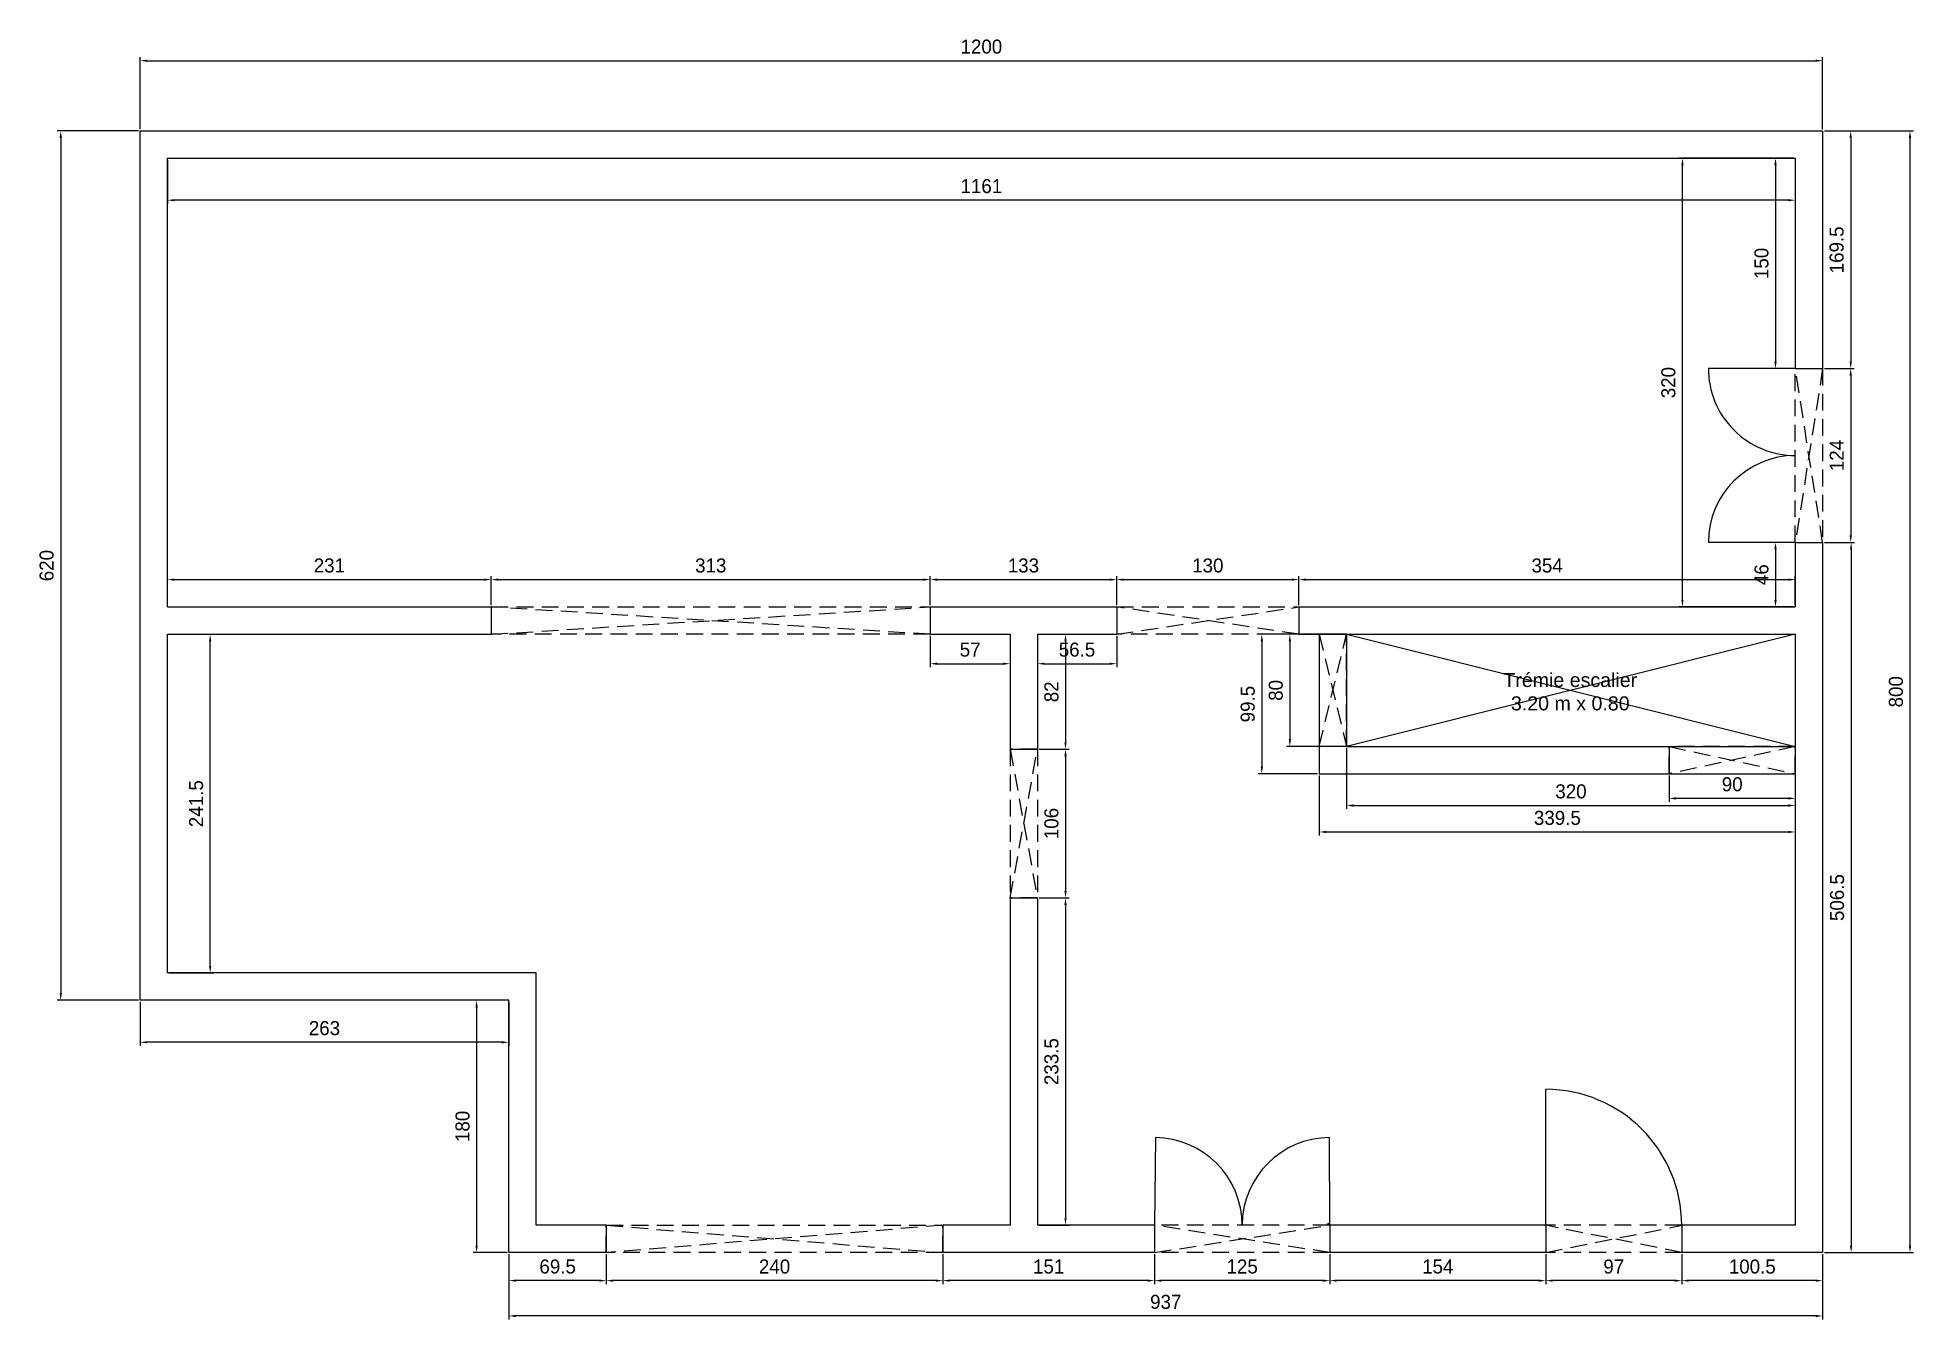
# Model space of a CAD drawing. Header units: centimetres. Extents: x -73 to 1265, y -48 to 867.
import ezdxf

# ---------------------------------------------------------------- set-up
doc = ezdxf.new("R2010")
doc.units = ezdxf.units.CM
doc.linetypes.add('DASHED', pattern=[18, 12, -6])
doc.layers.get('Defpoints').update_dxf_attribs({"true_color": 0xffffff})
for name, color, linetype, lineweight, true_color in [('cotes', 3, 'Continuous', 25, 0x00ff00), ('linteaux', 1, 'DASHED', 25, 0xff0000), ('murs', 18, 'Continuous', 25, 0x000000), ('ouvertures', 5, 'Continuous', 25, 0x0000ff)]:
    doc.layers.add(name, color=color, linetype=linetype, lineweight=lineweight, true_color=true_color)
doc.styles.add('textstyle0', font='')
doc.styles.get('textstyle0').set_extended_font_data('Arial')
doc.dimstyles.new('QCADDimStyle', dxfattribs={"dimtxt": 10, "dimasz": 5, "dimexe": 2.5, "dimexo": 1.25, "dimgap": 5, "dimtad": 1, "dimtoh": 1, "dimdec": 4, "dimzin": 0, "dimdsep": 46, "dimtxsty": 'Standard', "dimcen": 0.09, "dimadec": 0, "dimazin": 0, "dimtfac": 1, "dimtdec": 4, "dimtofl": 0, "dimtmove": 0, "dimatfit": 3, "dimfxl": 1, "dimtolj": 1, "dimtzin": 0, "dimarcsym": 0})

# ---------------------------------------------------------------- blocks, each defined once
blk = doc.blocks.new('*D1')
at = {"layer": 'cotes', "color": 0, "lineweight": -2}
for p, q in [((0, 801.2), (0, 852.6)), ((5, 850.1), (1195, 850.1)), ((1200, 801.2), (1200, 852.6))]:
    blk.add_line(p, q, dxfattribs=at)
at = {"layer": 'cotes', "color": 0}
for points in [[(5, 850.9), (5, 849.3), (0, 850.1)], [(1195, 849.3), (1195, 850.9), (1200, 850.1)]]:
    blk.add_solid(points, dxfattribs=at)
at = {"layer": 'Defpoints', "color": 0}
for p in [(1200, 850.1), (0, 800), (1200, 800)]:
    blk.add_point(p, dxfattribs=at)
at = {"layer": 'cotes', "color": 0, "insert": (600, 860.1), "char_height": 10, "attachment_point": 5}
blk.add_mtext('\\A1;1200', dxfattribs=at)
blk = doc.blocks.new('*D2')
at = {"layer": 'cotes', "color": 0, "lineweight": -2}
for p, q in [((-1.2, 800), (-59.1, 800)), ((-56.6, 795), (-56.6, 185)), ((-1.2, 180), (-59.1, 180))]:
    blk.add_line(p, q, dxfattribs=at)
at = {"layer": 'cotes', "color": 0}
for points in [[(-55.7, 795), (-57.4, 795), (-56.6, 800)], [(-57.4, 185), (-55.7, 185), (-56.6, 180)]]:
    blk.add_solid(points, dxfattribs=at)
at = {"layer": 'Defpoints', "color": 0}
for p in [(0, 800), (-56.6, 180), (0, 180)]:
    blk.add_point(p, dxfattribs=at)
at = {"layer": 'cotes', "color": 0, "insert": (-66.6, 490), "char_height": 10, "attachment_point": 5, "rotation": 90}
blk.add_mtext('\\A1;620', dxfattribs=at)
blk = doc.blocks.new('*D3')
at = {"layer": 'cotes', "color": 0, "lineweight": -2}
for p, q in [((1201.2, 800), (1264.8, 800)), ((1262.3, 5), (1262.3, 795)), ((1201.2, 0), (1264.8, 0))]:
    blk.add_line(p, q, dxfattribs=at)
at = {"layer": 'cotes', "color": 0}
for points in [[(1263.1, 795), (1261.4, 795), (1262.3, 800)], [(1261.4, 5), (1263.1, 5), (1262.3, 0)]]:
    blk.add_solid(points, dxfattribs=at)
at = {"layer": 'Defpoints', "color": 0}
for p in [(1200, 800), (1262.3, 800), (1200, 0)]:
    blk.add_point(p, dxfattribs=at)
at = {"layer": 'cotes', "color": 0, "insert": (1252.3, 400), "char_height": 10, "attachment_point": 5, "rotation": 90}
blk.add_mtext('\\A1;800', dxfattribs=at)
blk = doc.blocks.new('*D4')
at = {"layer": 'cotes', "color": 0, "lineweight": -2}
for p, q in [((1099.5, -1.2), (1099.5, -22.5)), ((1200, -1.2), (1200, -22.5)), ((1195, -20), (1104.5, -20))]:
    blk.add_line(p, q, dxfattribs=at)
at = {"layer": 'cotes', "color": 0}
for points in [[(1104.5, -19.2), (1104.5, -20.8), (1099.5, -20)], [(1195, -20.8), (1195, -19.2), (1200, -20)]]:
    blk.add_solid(points, dxfattribs=at)
at = {"layer": 'Defpoints', "color": 0}
for p in [(1099.5, 0), (1200, 0), (1099.5, -20)]:
    blk.add_point(p, dxfattribs=at)
at = {"layer": 'cotes', "color": 0, "insert": (1149.8, -10), "char_height": 10, "attachment_point": 5}
blk.add_mtext('\\A1;100.5', dxfattribs=at)
blk = doc.blocks.new('*D5')
at = {"layer": 'cotes', "color": 0, "lineweight": -2}
for p, q in [((1002.5, -1.2), (1002.5, -22.5)), ((1099.5, -1.2), (1099.5, -22.5)), ((1094.5, -20), (1007.5, -20))]:
    blk.add_line(p, q, dxfattribs=at)
at = {"layer": 'cotes', "color": 0}
for points in [[(1007.5, -19.2), (1007.5, -20.8), (1002.5, -20)], [(1094.5, -20.8), (1094.5, -19.2), (1099.5, -20)]]:
    blk.add_solid(points, dxfattribs=at)
at = {"layer": 'Defpoints', "color": 0}
for p in [(1002.5, 0), (1099.5, 0), (1002.5, -20)]:
    blk.add_point(p, dxfattribs=at)
at = {"layer": 'cotes', "color": 0, "insert": (1051, -10), "char_height": 10, "attachment_point": 5}
blk.add_mtext('\\A1;97', dxfattribs=at)
blk = doc.blocks.new('*D6')
at = {"layer": 'cotes', "color": 0, "lineweight": -2}
for p, q in [((848.5, -1.2), (848.5, -22.5)), ((1002.5, -1.2), (1002.5, -22.5)), ((997.5, -20), (853.5, -20))]:
    blk.add_line(p, q, dxfattribs=at)
at = {"layer": 'cotes', "color": 0}
for points in [[(853.5, -19.2), (853.5, -20.8), (848.5, -20)], [(997.5, -20.8), (997.5, -19.2), (1002.5, -20)]]:
    blk.add_solid(points, dxfattribs=at)
at = {"layer": 'Defpoints', "color": 0}
for p in [(848.5, 0), (1002.5, 0), (848.5, -20)]:
    blk.add_point(p, dxfattribs=at)
at = {"layer": 'cotes', "color": 0, "insert": (925.5, -10), "char_height": 10, "attachment_point": 5}
blk.add_mtext('\\A1;154', dxfattribs=at)
blk = doc.blocks.new('*D7')
at = {"layer": 'cotes', "color": 0, "lineweight": -2}
for p, q in [((723.5, -1.2), (723.5, -22.5)), ((848.5, -1.2), (848.5, -22.5)), ((843.5, -20), (728.5, -20))]:
    blk.add_line(p, q, dxfattribs=at)
at = {"layer": 'cotes', "color": 0}
for points in [[(728.5, -19.2), (728.5, -20.8), (723.5, -20)], [(843.5, -20.8), (843.5, -19.2), (848.5, -20)]]:
    blk.add_solid(points, dxfattribs=at)
at = {"layer": 'Defpoints', "color": 0}
for p in [(723.5, 0), (848.5, 0), (723.5, -20)]:
    blk.add_point(p, dxfattribs=at)
at = {"layer": 'cotes', "color": 0, "insert": (786, -10), "char_height": 10, "attachment_point": 5}
blk.add_mtext('\\A1;125', dxfattribs=at)
blk = doc.blocks.new('*D8')
at = {"layer": 'cotes', "color": 0, "lineweight": -2}
for p, q in [((572.5, -1.2), (572.5, -22.5)), ((723.5, -1.2), (723.5, -22.5)), ((718.5, -20), (577.5, -20))]:
    blk.add_line(p, q, dxfattribs=at)
at = {"layer": 'cotes', "color": 0}
for points in [[(577.5, -19.2), (577.5, -20.8), (572.5, -20)], [(718.5, -20.8), (718.5, -19.2), (723.5, -20)]]:
    blk.add_solid(points, dxfattribs=at)
at = {"layer": 'Defpoints', "color": 0}
for p in [(572.5, 0), (723.5, 0), (572.5, -20)]:
    blk.add_point(p, dxfattribs=at)
at = {"layer": 'cotes', "color": 0, "insert": (648, -10), "char_height": 10, "attachment_point": 5}
blk.add_mtext('\\A1;151', dxfattribs=at)
blk = doc.blocks.new('*D9')
at = {"layer": 'cotes', "color": 0, "lineweight": -2}
for p, q in [((332.5, -1.2), (332.5, -22.5)), ((572.5, -1.2), (572.5, -22.5)), ((567.5, -20), (337.5, -20))]:
    blk.add_line(p, q, dxfattribs=at)
at = {"layer": 'cotes', "color": 0}
for points in [[(337.5, -19.2), (337.5, -20.8), (332.5, -20)], [(567.5, -20.8), (567.5, -19.2), (572.5, -20)]]:
    blk.add_solid(points, dxfattribs=at)
at = {"layer": 'Defpoints', "color": 0}
for p in [(332.5, 0), (572.5, 0), (332.5, -20)]:
    blk.add_point(p, dxfattribs=at)
at = {"layer": 'cotes', "color": 0, "insert": (452.5, -10), "char_height": 10, "attachment_point": 5}
blk.add_mtext('\\A1;240', dxfattribs=at)
blk = doc.blocks.new('*D10')
at = {"layer": 'cotes', "color": 0, "lineweight": -2}
for p, q in [((263, -1.2), (263, -22.5)), ((332.5, -1.2), (332.5, -22.5)), ((327.5, -20), (268, -20))]:
    blk.add_line(p, q, dxfattribs=at)
at = {"layer": 'cotes', "color": 0}
for points in [[(268, -19.2), (268, -20.8), (263, -20)], [(327.5, -20.8), (327.5, -19.2), (332.5, -20)]]:
    blk.add_solid(points, dxfattribs=at)
at = {"layer": 'Defpoints', "color": 0}
for p in [(263, 0), (332.5, 0), (263, -20)]:
    blk.add_point(p, dxfattribs=at)
at = {"layer": 'cotes', "color": 0, "insert": (297.8, -10), "char_height": 10, "attachment_point": 5}
blk.add_mtext('\\A1;69.5', dxfattribs=at)
blk = doc.blocks.new('*D11')
at = {"layer": 'cotes', "color": 0, "lineweight": -2}
for p, q in [((263, -1.2), (263, -47.7)), ((1200, -1.2), (1200, -47.7)), ((1195, -45.2), (268, -45.2))]:
    blk.add_line(p, q, dxfattribs=at)
at = {"layer": 'cotes', "color": 0}
for points in [[(268, -44.4), (268, -46), (263, -45.2)], [(1195, -46), (1195, -44.4), (1200, -45.2)]]:
    blk.add_solid(points, dxfattribs=at)
at = {"layer": 'Defpoints', "color": 0}
for p in [(263, 0), (1200, 0), (263, -45.2)]:
    blk.add_point(p, dxfattribs=at)
at = {"layer": 'cotes', "color": 0, "insert": (731.5, -35.2), "char_height": 10, "attachment_point": 5}
blk.add_mtext('\\A1;937', dxfattribs=at)
blk = doc.blocks.new('*D12')
at = {"layer": 'cotes', "color": 0, "lineweight": -2}
for p, q in [((1201.2, 800), (1222.5, 800)), ((1220, 795), (1220, 635.5)), ((1201.2, 630.5), (1222.5, 630.5))]:
    blk.add_line(p, q, dxfattribs=at)
at = {"layer": 'cotes', "color": 0}
for points in [[(1220.8, 795), (1219.2, 795), (1220, 800)], [(1219.2, 635.5), (1220.8, 635.5), (1220, 630.5)]]:
    blk.add_solid(points, dxfattribs=at)
at = {"layer": 'Defpoints', "color": 0}
for p in [(1200, 800), (1200, 630.5), (1220, 630.5)]:
    blk.add_point(p, dxfattribs=at)
at = {"layer": 'cotes', "color": 0, "insert": (1210, 715.2), "char_height": 10, "attachment_point": 5, "rotation": 90}
blk.add_mtext('\\A1;169.5', dxfattribs=at)
blk = doc.blocks.new('*D13')
at = {"layer": 'cotes', "color": 0, "lineweight": -2}
for p, q in [((1201.2, 630.5), (1222.5, 630.5)), ((1220, 625.5), (1220, 511.5)), ((1201.2, 506.5), (1222.5, 506.5))]:
    blk.add_line(p, q, dxfattribs=at)
at = {"layer": 'cotes', "color": 0}
for points in [[(1220.8, 625.5), (1219.2, 625.5), (1220, 630.5)], [(1219.2, 511.5), (1220.8, 511.5), (1220, 506.5)]]:
    blk.add_solid(points, dxfattribs=at)
at = {"layer": 'Defpoints', "color": 0}
for p in [(1200, 630.5), (1200, 506.5), (1220, 506.5)]:
    blk.add_point(p, dxfattribs=at)
at = {"layer": 'cotes', "color": 0, "insert": (1210, 568.5), "char_height": 10, "attachment_point": 5, "rotation": 90}
blk.add_mtext('\\A1;124', dxfattribs=at)
blk = doc.blocks.new('*D14')
at = {"layer": 'cotes', "color": 0, "lineweight": -2}
for p, q in [((1201.2, 506.5), (1222.8, 506.5)), ((1220.3, 501.5), (1220.3, 5)), ((1201.2, 0), (1222.8, 0))]:
    blk.add_line(p, q, dxfattribs=at)
at = {"layer": 'cotes', "color": 0}
for points in [[(1221.1, 501.5), (1219.5, 501.5), (1220.3, 506.5)], [(1219.5, 5), (1221.1, 5), (1220.3, 0)]]:
    blk.add_solid(points, dxfattribs=at)
at = {"layer": 'Defpoints', "color": 0}
for p in [(1200, 506.5), (1200, 0), (1220.3, 0)]:
    blk.add_point(p, dxfattribs=at)
at = {"layer": 'cotes', "color": 0, "insert": (1210.3, 253.2), "char_height": 10, "attachment_point": 5, "rotation": 90}
blk.add_mtext('\\A1;506.5', dxfattribs=at)
blk = doc.blocks.new('*D15')
at = {"layer": 'cotes', "color": 0, "lineweight": -2}
for p, q in [((1179.2, 780.5), (1163.9, 780.5)), ((1166.4, 775.5), (1166.4, 635.5)), ((1179.2, 630.5), (1163.9, 630.5))]:
    blk.add_line(p, q, dxfattribs=at)
at = {"layer": 'cotes', "color": 0}
for points in [[(1167.2, 775.5), (1165.5, 775.5), (1166.4, 780.5)], [(1165.5, 635.5), (1167.2, 635.5), (1166.4, 630.5)]]:
    blk.add_solid(points, dxfattribs=at)
at = {"layer": 'Defpoints', "color": 0}
for p in [(1180.5, 780.5), (1166.4, 630.5), (1180.5, 630.5)]:
    blk.add_point(p, dxfattribs=at)
at = {"layer": 'cotes', "color": 0, "insert": (1156.4, 705.5), "char_height": 10, "attachment_point": 5, "rotation": 90}
blk.add_mtext('\\A1;150', dxfattribs=at)
blk = doc.blocks.new('*D16')
at = {"layer": 'cotes', "color": 0, "lineweight": -2}
for p, q in [((1179.2, 506.5), (1163.9, 506.5)), ((1166.4, 501.5), (1166.4, 465.5)), ((1179.2, 460.5), (1163.9, 460.5))]:
    blk.add_line(p, q, dxfattribs=at)
at = {"layer": 'cotes', "color": 0}
for points in [[(1167.2, 501.5), (1165.5, 501.5), (1166.4, 506.5)], [(1165.5, 465.5), (1167.2, 465.5), (1166.4, 460.5)]]:
    blk.add_solid(points, dxfattribs=at)
at = {"layer": 'Defpoints', "color": 0}
for p in [(1180.5, 506.5), (1166.4, 460.5), (1180.5, 460.5)]:
    blk.add_point(p, dxfattribs=at)
at = {"layer": 'cotes', "color": 0, "insert": (1156.4, 483.5), "char_height": 10, "attachment_point": 5, "rotation": 90}
blk.add_mtext('\\A1;46', dxfattribs=at)
blk = doc.blocks.new('*D17')
at = {"layer": 'cotes', "color": 0, "lineweight": -2}
for p, q in [((19.5, 779.2), (19.5, 748.1)), ((1180.5, 779.2), (1180.5, 748.1)), ((1175.5, 750.6), (24.5, 750.6))]:
    blk.add_line(p, q, dxfattribs=at)
at = {"layer": 'cotes', "color": 0}
for points in [[(24.5, 751.4), (24.5, 749.8), (19.5, 750.6)], [(1175.5, 749.8), (1175.5, 751.4), (1180.5, 750.6)]]:
    blk.add_solid(points, dxfattribs=at)
at = {"layer": 'Defpoints', "color": 0}
for p in [(19.5, 780.5), (1180.5, 780.5), (19.5, 750.6)]:
    blk.add_point(p, dxfattribs=at)
at = {"layer": 'cotes', "color": 0, "insert": (600, 760.6), "char_height": 10, "attachment_point": 5}
blk.add_mtext('\\A1;1161', dxfattribs=at)
blk = doc.blocks.new('*D18')
at = {"layer": 'cotes', "color": 0, "lineweight": -2}
for p, q in [((261.8, 180), (237.5, 180)), ((240, 175), (240, 5)), ((261.8, 0), (237.5, 0))]:
    blk.add_line(p, q, dxfattribs=at)
at = {"layer": 'cotes', "color": 0}
for points in [[(240.8, 175), (239.2, 175), (240, 180)], [(239.2, 5), (240.8, 5), (240, 0)]]:
    blk.add_solid(points, dxfattribs=at)
at = {"layer": 'Defpoints', "color": 0}
for p in [(263, 180), (240, 0), (263, 0)]:
    blk.add_point(p, dxfattribs=at)
at = {"layer": 'cotes', "color": 0, "insert": (230, 90), "char_height": 10, "attachment_point": 5, "rotation": 90}
blk.add_mtext('\\A1;180', dxfattribs=at)
blk = doc.blocks.new('*D19')
at = {"layer": 'cotes', "color": 0, "lineweight": -2}
for p, q in [((0, 178.8), (0, 147.5)), ((263, 178.8), (263, 147.5)), ((258, 150), (5, 150))]:
    blk.add_line(p, q, dxfattribs=at)
at = {"layer": 'cotes', "color": 0}
for points in [[(5, 150.8), (5, 149.2), (0, 150)], [(258, 149.2), (258, 150.8), (263, 150)]]:
    blk.add_solid(points, dxfattribs=at)
at = {"layer": 'Defpoints', "color": 0}
for p in [(0, 180), (263, 180), (0, 150)]:
    blk.add_point(p, dxfattribs=at)
at = {"layer": 'cotes', "color": 0, "insert": (131.5, 160), "char_height": 10, "attachment_point": 5}
blk.add_mtext('\\A1;263', dxfattribs=at)
blk = doc.blocks.new('*D20')
at = {"layer": 'cotes', "color": 0, "lineweight": -2}
for p, q in [((20.8, 441), (52.5, 441)), ((50, 204.5), (50, 436)), ((20.8, 199.5), (52.5, 199.5))]:
    blk.add_line(p, q, dxfattribs=at)
at = {"layer": 'cotes', "color": 0}
for points in [[(50.8, 436), (49.2, 436), (50, 441)], [(49.2, 204.5), (50.8, 204.5), (50, 199.5)]]:
    blk.add_solid(points, dxfattribs=at)
at = {"layer": 'Defpoints', "color": 0}
for p in [(19.5, 441), (50, 441), (19.5, 199.5)]:
    blk.add_point(p, dxfattribs=at)
at = {"layer": 'cotes', "color": 0, "insert": (40, 320.2), "char_height": 10, "attachment_point": 5, "rotation": 90}
blk.add_mtext('\\A1;241.5', dxfattribs=at)
blk = doc.blocks.new('*D21')
at = {"layer": 'cotes', "color": 0, "lineweight": -2}
for p, q in [((19.5, 461.8), (19.5, 482.5)), ((250.5, 461.8), (250.5, 482.5)), ((24.5, 480), (245.5, 480))]:
    blk.add_line(p, q, dxfattribs=at)
at = {"layer": 'cotes', "color": 0}
for points in [[(24.5, 480.8), (24.5, 479.2), (19.5, 480)], [(245.5, 479.2), (245.5, 480.8), (250.5, 480)]]:
    blk.add_solid(points, dxfattribs=at)
at = {"layer": 'Defpoints', "color": 0}
for p in [(250.5, 480), (19.5, 460.5), (250.5, 460.5)]:
    blk.add_point(p, dxfattribs=at)
at = {"layer": 'cotes', "color": 0, "insert": (135, 490), "char_height": 10, "attachment_point": 5}
blk.add_mtext('\\A1;231', dxfattribs=at)
blk = doc.blocks.new('*D22')
at = {"layer": 'cotes', "color": 0, "lineweight": -2}
for p, q in [((250.5, 461.8), (250.5, 482.5)), ((563.5, 461.8), (563.5, 482.5)), ((255.5, 480), (558.5, 480))]:
    blk.add_line(p, q, dxfattribs=at)
at = {"layer": 'cotes', "color": 0}
for points in [[(255.5, 480.8), (255.5, 479.2), (250.5, 480)], [(558.5, 479.2), (558.5, 480.8), (563.5, 480)]]:
    blk.add_solid(points, dxfattribs=at)
at = {"layer": 'Defpoints', "color": 0}
for p in [(563.5, 480), (250.5, 460.5), (563.5, 460.5)]:
    blk.add_point(p, dxfattribs=at)
at = {"layer": 'cotes', "color": 0, "insert": (407, 490), "char_height": 10, "attachment_point": 5}
blk.add_mtext('\\A1;313', dxfattribs=at)
blk = doc.blocks.new('*D23')
at = {"layer": 'cotes', "color": 0, "lineweight": -2}
for p, q in [((563.5, 461.7), (563.5, 482.5)), ((696.5, 461.7), (696.5, 482.5)), ((568.5, 480), (691.5, 480))]:
    blk.add_line(p, q, dxfattribs=at)
at = {"layer": 'cotes', "color": 0}
for points in [[(568.5, 480.8), (568.5, 479.2), (563.5, 480)], [(691.5, 479.2), (691.5, 480.8), (696.5, 480)]]:
    blk.add_solid(points, dxfattribs=at)
at = {"layer": 'Defpoints', "color": 0}
for p in [(696.5, 480), (563.5, 460.5), (696.5, 460.5)]:
    blk.add_point(p, dxfattribs=at)
at = {"layer": 'cotes', "color": 0, "insert": (630, 490), "char_height": 10, "attachment_point": 5}
blk.add_mtext('\\A1;133', dxfattribs=at)
blk = doc.blocks.new('*D24')
at = {"layer": 'cotes', "color": 0, "lineweight": -2}
for p, q in [((696.5, 461.7), (696.5, 482.5)), ((826.5, 461.7), (826.5, 482.5)), ((701.5, 480), (821.5, 480))]:
    blk.add_line(p, q, dxfattribs=at)
at = {"layer": 'cotes', "color": 0}
for points in [[(701.5, 480.8), (701.5, 479.2), (696.5, 480)], [(821.5, 479.2), (821.5, 480.8), (826.5, 480)]]:
    blk.add_solid(points, dxfattribs=at)
at = {"layer": 'Defpoints', "color": 0}
for p in [(826.5, 480), (696.5, 460.5), (826.5, 460.5)]:
    blk.add_point(p, dxfattribs=at)
at = {"layer": 'cotes', "color": 0, "insert": (761.5, 490), "char_height": 10, "attachment_point": 5}
blk.add_mtext('\\A1;130', dxfattribs=at)
blk = doc.blocks.new('*D25')
at = {"layer": 'cotes', "color": 0, "lineweight": -2}
for p, q in [((826.5, 461.8), (826.5, 482.5)), ((1180.5, 461.8), (1180.5, 482.5)), ((831.5, 480), (1175.5, 480))]:
    blk.add_line(p, q, dxfattribs=at)
at = {"layer": 'cotes', "color": 0}
for points in [[(831.5, 480.8), (831.5, 479.2), (826.5, 480)], [(1175.5, 479.2), (1175.5, 480.8), (1180.5, 480)]]:
    blk.add_solid(points, dxfattribs=at)
at = {"layer": 'Defpoints', "color": 0}
for p in [(1180.5, 480), (826.5, 460.5), (1180.5, 460.5)]:
    blk.add_point(p, dxfattribs=at)
at = {"layer": 'cotes', "color": 0, "insert": (1003.5, 490), "char_height": 10, "attachment_point": 5}
blk.add_mtext('\\A1;354', dxfattribs=at)
blk = doc.blocks.new('*D26')
at = {"layer": 'cotes', "color": 0, "lineweight": -2}
for p, q in [((563.5, 439.8), (563.5, 417.5)), ((620.5, 439.8), (620.5, 417.5)), ((568.5, 420), (615.5, 420))]:
    blk.add_line(p, q, dxfattribs=at)
at = {"layer": 'cotes', "color": 0}
for points in [[(568.5, 420.8), (568.5, 419.2), (563.5, 420)], [(615.5, 419.2), (615.5, 420.8), (620.5, 420)]]:
    blk.add_solid(points, dxfattribs=at)
at = {"layer": 'Defpoints', "color": 0}
for p in [(563.5, 441), (620.5, 441), (620.5, 420)]:
    blk.add_point(p, dxfattribs=at)
at = {"layer": 'cotes', "color": 0, "insert": (592, 430), "char_height": 10, "attachment_point": 5}
blk.add_mtext('\\A1;57', dxfattribs=at)
blk = doc.blocks.new('*D27')
at = {"layer": 'cotes', "color": 0, "lineweight": -2}
for p, q in [((640, 439.8), (640, 417.5)), ((696.5, 439.8), (696.5, 417.5)), ((645, 420), (691.5, 420))]:
    blk.add_line(p, q, dxfattribs=at)
at = {"layer": 'cotes', "color": 0}
for points in [[(645, 420.8), (645, 419.2), (640, 420)], [(691.5, 419.2), (691.5, 420.8), (696.5, 420)]]:
    blk.add_solid(points, dxfattribs=at)
at = {"layer": 'Defpoints', "color": 0}
for p in [(640, 441), (696.5, 441), (696.5, 420)]:
    blk.add_point(p, dxfattribs=at)
at = {"layer": 'cotes', "color": 0, "insert": (668.2, 430), "char_height": 10, "attachment_point": 5}
blk.add_mtext('\\A1;56.5', dxfattribs=at)
blk = doc.blocks.new('*D28')
at = {"layer": 'cotes', "color": 0, "lineweight": -2}
for p, q in [((641.2, 441), (662.5, 441)), ((660, 436), (660, 364)), ((641.2, 359), (662.5, 359))]:
    blk.add_line(p, q, dxfattribs=at)
at = {"layer": 'cotes', "color": 0}
for points in [[(660.8, 436), (659.2, 436), (660, 441)], [(659.2, 364), (660.8, 364), (660, 359)]]:
    blk.add_solid(points, dxfattribs=at)
at = {"layer": 'Defpoints', "color": 0}
for p in [(640, 441), (640, 359), (660, 359)]:
    blk.add_point(p, dxfattribs=at)
at = {"layer": 'cotes', "color": 0, "insert": (650, 400), "char_height": 10, "attachment_point": 5, "rotation": 90}
blk.add_mtext('\\A1;82', dxfattribs=at)
blk = doc.blocks.new('*D29')
at = {"layer": 'cotes', "color": 0, "lineweight": -2}
for p, q in [((641.2, 359), (662.5, 359)), ((660, 354), (660, 258)), ((641.2, 253), (662.5, 253))]:
    blk.add_line(p, q, dxfattribs=at)
at = {"layer": 'cotes', "color": 0}
for points in [[(660.8, 354), (659.2, 354), (660, 359)], [(659.2, 258), (660.8, 258), (660, 253)]]:
    blk.add_solid(points, dxfattribs=at)
at = {"layer": 'Defpoints', "color": 0}
for p in [(640, 359), (640, 253), (660, 253)]:
    blk.add_point(p, dxfattribs=at)
at = {"layer": 'cotes', "color": 0, "insert": (650, 306), "char_height": 10, "attachment_point": 5, "rotation": 90}
blk.add_mtext('\\A1;106', dxfattribs=at)
blk = doc.blocks.new('*D30')
at = {"layer": 'cotes', "color": 0, "lineweight": -2}
for p, q in [((641.2, 253), (662.5, 253)), ((660, 248), (660, 24.5)), ((641.2, 19.5), (662.5, 19.5))]:
    blk.add_line(p, q, dxfattribs=at)
at = {"layer": 'cotes', "color": 0}
for points in [[(660.8, 248), (659.2, 248), (660, 253)], [(659.2, 24.5), (660.8, 24.5), (660, 19.5)]]:
    blk.add_solid(points, dxfattribs=at)
at = {"layer": 'Defpoints', "color": 0}
for p in [(640, 253), (640, 19.5), (660, 19.5)]:
    blk.add_point(p, dxfattribs=at)
at = {"layer": 'cotes', "color": 0, "insert": (650, 136.2), "char_height": 10, "attachment_point": 5, "rotation": 90}
blk.add_mtext('\\A1;233.5', dxfattribs=at)
blk = doc.blocks.new('*D31')
at = {"layer": 'cotes', "color": 0, "lineweight": -2}
for p, q in [((841, 340.2), (841, 297.5)), ((1180.5, 340.2), (1180.5, 297.5)), ((846, 300), (1175.5, 300))]:
    blk.add_line(p, q, dxfattribs=at)
at = {"layer": 'cotes', "color": 0}
for points in [[(846, 300.8), (846, 299.2), (841, 300)], [(1175.5, 299.2), (1175.5, 300.8), (1180.5, 300)]]:
    blk.add_solid(points, dxfattribs=at)
at = {"layer": 'Defpoints', "color": 0}
for p in [(841, 341.5), (1180.5, 341.5), (1180.5, 300)]:
    blk.add_point(p, dxfattribs=at)
at = {"layer": 'cotes', "color": 0, "insert": (1010.8, 310), "char_height": 10, "attachment_point": 5}
blk.add_mtext('\\A1;339.5', dxfattribs=at)
blk = doc.blocks.new('*D32')
at = {"layer": 'cotes', "color": 0, "lineweight": -2}
for p, q in [((860.5, 359.8), (860.5, 316.4)), ((1180.5, 359.8), (1180.5, 316.4)), ((865.5, 318.9), (1175.5, 318.9))]:
    blk.add_line(p, q, dxfattribs=at)
at = {"layer": 'cotes', "color": 0}
for points in [[(865.5, 319.7), (865.5, 318), (860.5, 318.9)], [(1175.5, 318), (1175.5, 319.7), (1180.5, 318.9)]]:
    blk.add_solid(points, dxfattribs=at)
at = {"layer": 'Defpoints', "color": 0}
for p in [(860.5, 361), (1180.5, 361), (1180.5, 318.9)]:
    blk.add_point(p, dxfattribs=at)
at = {"layer": 'cotes', "color": 0, "insert": (1020.5, 328.9), "char_height": 10, "attachment_point": 5}
blk.add_mtext('\\A1;320', dxfattribs=at)
blk = doc.blocks.new('*D33')
at = {"layer": 'cotes', "color": 0, "lineweight": -2}
for p, q in [((839.8, 441), (797.5, 441)), ((800, 436), (800, 346.5)), ((839.8, 341.5), (797.5, 341.5))]:
    blk.add_line(p, q, dxfattribs=at)
at = {"layer": 'cotes', "color": 0}
for points in [[(800.8, 436), (799.2, 436), (800, 441)], [(799.2, 346.5), (800.8, 346.5), (800, 341.5)]]:
    blk.add_solid(points, dxfattribs=at)
at = {"layer": 'Defpoints', "color": 0}
for p in [(841, 441), (800, 341.5), (841, 341.5)]:
    blk.add_point(p, dxfattribs=at)
at = {"layer": 'cotes', "color": 0, "insert": (790, 391.2), "char_height": 10, "attachment_point": 5, "rotation": 90}
blk.add_mtext('\\A1;99.5', dxfattribs=at)
blk = doc.blocks.new('*D34')
at = {"layer": 'cotes', "color": 0, "lineweight": -2}
for p, q in [((859.3, 441), (817.5, 441)), ((820, 436), (820, 366)), ((859.3, 361), (817.5, 361))]:
    blk.add_line(p, q, dxfattribs=at)
at = {"layer": 'cotes', "color": 0}
for points in [[(820.8, 436), (819.2, 436), (820, 441)], [(819.2, 366), (820.8, 366), (820, 361)]]:
    blk.add_solid(points, dxfattribs=at)
at = {"layer": 'Defpoints', "color": 0}
for p in [(860.5, 441), (820, 361), (860.5, 361)]:
    blk.add_point(p, dxfattribs=at)
at = {"layer": 'cotes', "color": 0, "insert": (810, 401), "char_height": 10, "attachment_point": 5, "rotation": 90}
blk.add_mtext('\\A1;80', dxfattribs=at)
blk = doc.blocks.new('*D35')
at = {"layer": 'cotes', "color": 0, "lineweight": -2}
for p, q in [((1179.2, 780.5), (1097.5, 780.5)), ((1100, 465.5), (1100, 775.5)), ((1179.2, 460.5), (1097.5, 460.5))]:
    blk.add_line(p, q, dxfattribs=at)
at = {"layer": 'cotes', "color": 0}
for points in [[(1100.8, 775.5), (1099.2, 775.5), (1100, 780.5)], [(1099.2, 465.5), (1100.8, 465.5), (1100, 460.5)]]:
    blk.add_solid(points, dxfattribs=at)
at = {"layer": 'Defpoints', "color": 0}
for p in [(1100, 780.5), (1180.5, 780.5), (1180.5, 460.5)]:
    blk.add_point(p, dxfattribs=at)
at = {"layer": 'cotes', "color": 0, "insert": (1090, 620.5), "char_height": 10, "attachment_point": 5, "rotation": 90}
blk.add_mtext('\\A1;320', dxfattribs=at)
blk = doc.blocks.new('*D36')
at = {"layer": 'cotes', "color": 0, "lineweight": -2}
for p, q in [((1090.5, 340.2), (1090.5, 321.5)), ((1180.5, 340.2), (1180.5, 321.5)), ((1095.5, 324), (1175.5, 324))]:
    blk.add_line(p, q, dxfattribs=at)
at = {"layer": 'cotes', "color": 0}
for points in [[(1095.5, 324.8), (1095.5, 323.1), (1090.5, 324)], [(1175.5, 323.1), (1175.5, 324.8), (1180.5, 324)]]:
    blk.add_solid(points, dxfattribs=at)
at = {"layer": 'Defpoints', "color": 0}
for p in [(1090.5, 341.5), (1180.5, 341.5), (1180.5, 324)]:
    blk.add_point(p, dxfattribs=at)
at = {"layer": 'cotes', "color": 0, "insert": (1135.5, 334), "char_height": 10, "attachment_point": 5}
blk.add_mtext('\\A1;90', dxfattribs=at)

msp = doc.modelspace()

# ---------------------------------------------------------------- linework, layer by layer
at = {"layer": 'linteaux'}
for p, q in [((1180.5, 506.5), (1180.5, 630.5)), ((1200, 506.5), (1180.5, 630.5)), ((1180.5, 630.5), (1200, 630.5)), ((1200, 630.5), (1180.5, 506.5)), ((1200, 630.5), (1200, 506.5)), ((1180.5, 506.5), (1200, 506.5)), ((250.5, 460.5), (563.5, 460.5)), ((250.5, 460.5), (250.5, 441)), ((250.5, 441), (563.5, 460.5)), ((563.5, 441), (250.5, 460.5)), ((563.5, 460.5), (563.5, 441)), ((696.5, 460.5), (826.5, 460.5)), ((826.5, 441), (696.5, 460.5)), ((696.5, 460.5), (696.5, 441)), ((696.5, 441), (826.5, 460.5)), ((826.5, 460.5), (826.5, 441)), ((563.5, 441), (250.5, 441)), ((826.5, 441), (696.5, 441)), ((860.5, 441), (841, 441)), ((841, 441), (860.5, 361)), ((841, 361), (860.5, 441)), ((860.5, 441), (841, 441)), ((841, 441), (841, 361)), ((860.5, 361), (860.5, 441)), ((620.5, 359), (620.5, 253)), ((620.5, 359), (640, 253)), ((620.5, 253), (640, 359)), ((640, 359), (620.5, 359)), ((640, 359), (640, 253)), ((860.5, 361), (841, 361)), ((1180.5, 361), (1090.5, 361)), ((1090.5, 361), (1180.5, 341.5)), ((1180.5, 361), (1090.5, 341.5)), ((1090.5, 341.5), (1090.5, 361)), ((1180.5, 341.5), (1180.5, 361)), ((1090.5, 341.5), (1180.5, 341.5)), ((640, 253), (620.5, 253)), ((332.5, 19.5), (572.5, 19.5)), ((332.5, 19.5), (572.5, 0)), ((572.5, 19.5), (332.5, 0)), ((332.5, 0), (332.5, 19.5)), ((572.5, 0), (572.5, 19.5)), ((848.5, 19.5), (723.5, 19.5)), ((723.5, 19.5), (723.5, 0)), ((723.5, 0), (848.5, 19.5)), ((848.5, 0), (723.5, 19.5)), ((848.5, 19.5), (848.5, 0)), ((1099.5, 19.5), (1002.5, 19.5)), ((1002.5, 19.5), (1002.5, 0)), ((1002.5, 0), (1099.5, 19.5)), ((1099.5, 0), (1002.5, 19.5)), ((1099.5, 19.5), (1099.5, 0)), ((572.5, 0), (332.5, 0)), ((848.5, 0), (723.5, 0)), ((1099.5, 0), (1002.5, 0))]:
    msp.add_line(p, q, dxfattribs=at)
at = {"layer": 'murs'}
for p, q in [((0, 800), (1200, 800)), ((0, 180), (0, 800)), ((1200, 800), (1200, 630.5)), ((19.5, 460.5), (19.5, 780.5)), ((19.5, 780.5), (1180.5, 780.5)), ((1180.5, 780.5), (1180.5, 630.5)), ((1180.5, 630.5), (1200, 630.5)), ((1180.5, 506.5), (1200, 506.5)), ((1180.5, 506.5), (1180.5, 460.5)), ((1200, 506.5), (1200, 0)), ((19.5, 460.5), (250.5, 460.5)), ((250.5, 460.5), (250.5, 441)), ((563.5, 460.5), (563.5, 441)), ((563.5, 460.5), (696.5, 460.5)), ((696.5, 460.5), (696.5, 441)), ((826.5, 460.5), (826.5, 441)), ((826.5, 460.5), (1180.5, 460.5)), ((19.5, 199.5), (19.5, 441)), ((19.5, 441), (250.5, 441)), ((563.5, 441), (620.5, 441)), ((620.5, 441), (620.5, 359)), ((640, 441), (696.5, 441)), ((640, 441), (640, 359)), ((826.5, 441), (1180.5, 441)), ((841, 441), (841, 341.5)), ((860.5, 441), (860.5, 361)), ((1180.5, 441), (1180.5, 19.5)), ((620.5, 359), (640, 359)), ((860.5, 361), (1180.5, 361)), ((1090.5, 361), (1090.5, 341.5)), ((841, 341.5), (1180.5, 341.5)), ((620.5, 253), (640, 253)), ((620.5, 253), (620.5, 19.5)), ((640, 253), (640, 19.5)), ((282.5, 199.5), (19.5, 199.5)), ((282.5, 19.5), (282.5, 199.5)), ((263, 180), (0, 180)), ((263, 0), (263, 180)), ((332.5, 19.5), (282.5, 19.5)), ((332.5, 19.5), (332.5, 0)), ((572.5, 19.5), (572.5, 0)), ((620.5, 19.5), (572.5, 19.5)), ((723.5, 19.5), (640, 19.5)), ((723.5, 19.5), (723.5, 0)), ((1002.5, 19.5), (848.5, 19.5)), ((848.5, 19.5), (848.5, 0)), ((1002.5, 19.5), (1002.5, 0)), ((1099.5, 19.5), (1099.5, 0)), ((1180.5, 19.5), (1099.5, 19.5)), ((332.5, 0), (263, 0)), ((723.5, 0), (572.5, 0)), ((1002.5, 0), (848.5, 0)), ((1200, 0), (1099.5, 0))]:
    msp.add_line(p, q, dxfattribs=at)
at = {"layer": 'ouvertures'}
for p, q in [((1180.5, 630.5), (1118.5, 630.643)), ((1180.5, 506.5), (1118.5, 506.56)), ((860.5, 441), (1180.5, 361)), ((1180.5, 441), (860.5, 361)), ((1002.5, 19.5), (1002.5, 116.446)), ((724.137, 81.997), (723.5, 19.5)), ((848.5, 19.5), (848.315, 82))]:
    msp.add_line(p, q, dxfattribs=at)
for centre, radius, start, end in [((1180.5, 630.5), 62, 179.868189, 270), ((1180.5, 506.5), 62, 90, 179.944726), ((1002.5, 19.5), 96.946, 0, 90), ((723.5, 19.5), 62.5, 0, 89.416213), ((848.5, 19.5), 62.5, 90.169923, 180), ((847.5, 19.5), 1, 0, 180), ((847.523, 19.712), 1, 347.784281, 167.784281)]:
    msp.add_arc(centre, radius, start, end, dxfattribs=at)

# ---------------------------------------------------------------- texts
at = {"layer": 'ouvertures', "insert": (1020, 400), "char_height": 10, "attachment_point": 5, "style": 'textstyle0'}
msp.add_mtext('Trémie escalier\\P3.20 m x 0.80', dxfattribs=at)

# ---------------------------------------------------------------- dimensions: what is measured, and where the dimension line sits
at = {"layer": 'cotes'}
for p1, p2, distance, picture, middle in [((0, 800), (1200, 800), 50.085, '*D1', (600, 860.085)), ((0, 800), (0, 180), -56.573, '*D2', (-66.573, 490)), ((1200, 0), (1200, 800), -62.268, '*D3', (1252.268, 400)), ((1200, 800), (1200, 630.5), 20, '*D12', (1210, 715.25)), ((1180.5, 780.5), (19.5, 780.5), 29.885, '*D17', (600, 760.615)), ((1180.5, 460.5), (1180.5, 780.5), 80.5, '*D35', (1090, 620.5)), ((1180.5, 780.5), (1180.5, 630.5), -14.138, '*D15', (1156.362, 705.5)), ((1200, 630.5), (1200, 506.5), 20, '*D13', (1210, 568.5)), ((19.5, 460.5), (250.5, 460.5), 19.5, '*D21', (135, 490)), ((250.5, 460.5), (563.5, 460.5), 19.5, '*D22', (407, 490)), ((563.5, 460.5), (696.5, 460.5), 19.5, '*D23', (630, 490)), ((696.5, 460.5), (826.5, 460.5), 19.5, '*D24', (761.5, 490)), ((826.5, 460.5), (1180.5, 460.5), 19.5, '*D25', (1003.5, 490)), ((1180.5, 506.5), (1180.5, 460.5), -14.138, '*D16', (1156.362, 483.5)), ((1200, 506.5), (1200, 0), 20.286, '*D14', (1210.286, 253.25)), ((19.5, 199.5), (19.5, 441), -30.5, '*D20', (40, 320.25)), ((563.5, 441), (620.5, 441), -21, '*D26', (592, 430)), ((640, 441), (696.5, 441), -21, '*D27', (668.25, 430)), ((640, 441), (640, 359), 20, '*D28', (650, 400)), ((841, 441), (841, 341.5), -41, '*D33', (790, 391.25)), ((860.5, 441), (860.5, 361), -40.5, '*D34', (810, 401)), ((640, 359), (640, 253), 20, '*D29', (650, 306)), ((860.5, 361), (1180.5, 361), -42.125, '*D32', (1020.5, 328.875)), ((841, 341.5), (1180.5, 341.5), -41.5, '*D31', (1010.75, 310)), ((1090.5, 341.5), (1180.5, 341.5), -17.535, '*D36', (1135.5, 333.965)), ((640, 253), (640, 19.5), 20, '*D30', (650, 136.25)), ((263, 180), (0, 180), 30, '*D19', (131.5, 160)), ((263, 180), (263, 0), -23, '*D18', (230, 90)), ((332.5, 0), (263, 0), 20, '*D10', (297.75, -10)), ((1200, 0), (263, 0), 45.214, '*D11', (731.5, -35.214)), ((572.5, 0), (332.5, 0), 20, '*D9', (452.5, -10)), ((723.5, 0), (572.5, 0), 20, '*D8', (648, -10)), ((848.5, 0), (723.5, 0), 20, '*D7', (786, -10)), ((1002.5, 0), (848.5, 0), 20, '*D6', (925.5, -10)), ((1099.5, 0), (1002.5, 0), 20, '*D5', (1051, -10)), ((1200, 0), (1099.5, 0), 20, '*D4', (1149.75, -10))]:
    dim = msp.add_aligned_dim(p1=p1, p2=p2, distance=distance, dimstyle='QCADDimStyle', override={"dimtxt": 10, "dimasz": 5, "dimexe": 2.5, "dimexo": 1.25, "dimgap": 5, "dimdec": 2, "dimzin": 8, "dimclrd": 0, "dimclre": 0, "dimclrt": 0, "dimazin": 2, "dimtmove": 2}, dxfattribs=at)
    dim.commit()
    dim.dimension.update_dxf_attribs({"geometry": picture, "text_midpoint": middle})

doc.saveas('drawing.dxf')
